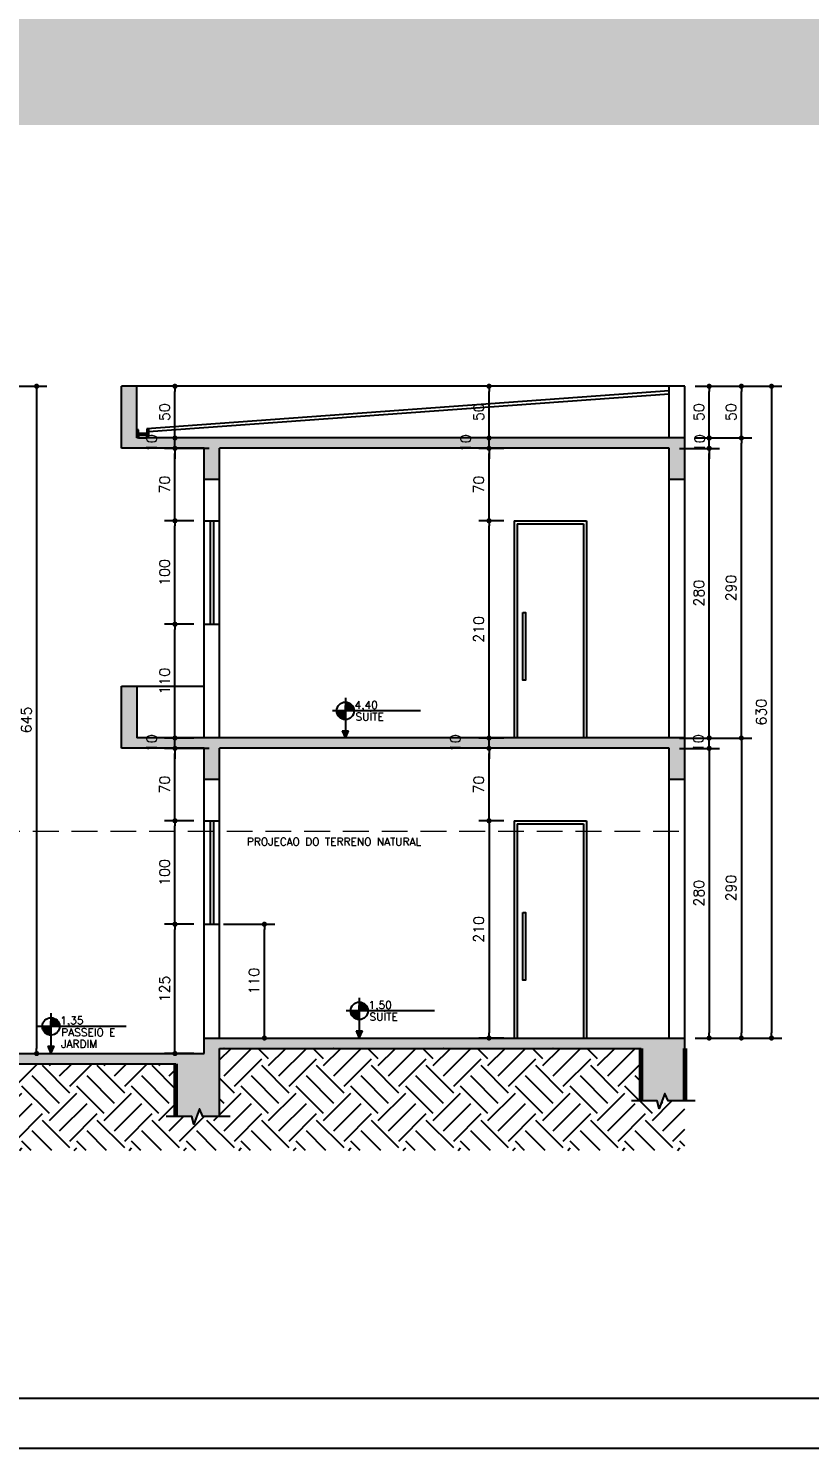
# Model space of a CAD drawing. Header units: inches. Extents: x 580771 to 672494, y 7715997 to 7829530.
# Drawn here: x 654881 to 655637, y 7720896 to 7722269 of the extents above; entities that cross this region are included whole.
import ezdxf

# ---------------------------------------------------------------- set-up
doc = ezdxf.new("R2010")
doc.units = ezdxf.units.IN
doc.header["$MEASUREMENT"] = 0
doc.header["$PDMODE"] = 2
doc.linetypes.add('DASHED2', pattern=[0.375, 0.25, -0.125])
doc.layers.add('ARQ-06', color=6, linetype='Continuous', lineweight=60)
doc.layers.add('MEIO_FIO', color=7, linetype='Continuous', lineweight=0)
for name, color, linetype in [('Block1', 1, 'Continuous'), ('NIVEL', 2, 'Continuous'), ('P01', 1, 'Continuous'), ('P02', 2, 'Continuous'), ('P06', 6, 'Continuous'), ('parede', 6, 'Continuous'), ('SIMBOLOS', 2, 'Continuous')]:
    doc.layers.add(name, color=color, linetype=linetype)
doc.styles.add('R80E50', font='romans.shx', dxfattribs={"height": 10})
doc.styles.add('ROMANS', font='romans', dxfattribs={"height": 0.2})
doc.dimstyles.new('ARQ50', dxfattribs={"dimscale": 50, "dimtxt": 10, "dimasz": 0.1, "dimexe": 0.2, "dimexo": 0.2, "dimgap": 0.1, "dimtad": 1, "dimdec": 0, "dimzin": 12, "dimdsep": 46, "dimtxsty": 'R80E50', "dimblk1": 'DOT', "dimblk2": 'DOT', "dimsah": 1, "dimcen": 0.4, "dimclrd": 15, "dimclre": 15, "dimclrt": 3, "dimadec": 0, "dimazin": 0, "dimtfac": 1, "dimtdec": 0, "dimtmove": 2, "dimatfit": 3, "dimldrblk": 'DOT', "dimfxl": 0.2, "dimtolj": 1, "dimtzin": 12, "dimarcsym": 0})
pattern_1 = [(50, (-26765.051, -31702.252), (14.345203652, -1.2550427), [1.5, -16.5]), (355, (-26765.05, -31702.252), (-2.775026672, 15.043842674), [1.2, -13.2]), (100.45144446, (-26763.855, -31702.357), (11.570176935, 13.78879982), [1.27480384, -14.02284224]), (46.1842, (-26765.05, -31698.252), (21.344826613, -3.310385616), [2.25, -24.75]), (96.6356355, (-26763.272, -31698.528), (18.693238913, 19.482372015), [1.91220684, -21.0342752]), (351.184164, (-26765.05, -31698.252), (18.6932389, 19.482372005), [1.8, -19.80000002]), (21, (-26763.051, -31699.252), (11.938141042, -8.052377813), [1.5, -16.5]), (326, (-26763.05, -31699.252), (4.866306638, 14.5030009), [1.2, -13.2]), (71.45144474, (-26762.056, -31699.923), (16.804447535, 6.450623056), [1.2748038, -14.02284224]), (37.5, (-26765.0506, -31702.252), (0.2431971063, 6.6578770766), [0, -13.04, 0, -13.4, 0, -13.25]), (7.5, (-26765.0506, -31702.252), (5.261390749, 7.8882342376), [0, -7.64, 0, -12.74, 0, -5.05]), (327.5, (-26769.5106, -31702.252), (10.6764487234, -0.4510974347), [0, -5, 0, -15.6, 0, -20.7]), (317.5, (-26771.511, -31702.252), (11.663723387, 2.002099647), [0, -6.5, 0, -10.36, 0, -14.7])]

# ---------------------------------------------------------------- blocks, each defined once
blk = doc.blocks.new('A0')
at = {"color": 0}
blk.add_lwpolyline([(2.5, 1), (2.5, 83.1), (117.9, 83.1), (117.9, 1)], close=True, dxfattribs=at)
at = {"layer": 'P02'}
blk.add_lwpolyline([(0, 0), (0, 84.1), (118.9, 84.1), (118.9, 0)], close=True, dxfattribs=at)
blk = doc.blocks.new('*X32')
at = {"color": 0}
for p, q in [((-1683, 3892), (-1680, 3892)), ((-1683, 3891), (-1680, 3891)), ((-1683, 3890), (-1680, 3890)), ((-1683, 3889), (-1680, 3889)), ((-1683, 3882), (-1683, 3888)), ((-1683, 3888), (-1680, 3888)), ((-1682, 3882), (-1682, 3888)), ((-1681, 3882), (-1681, 3888)), ((-1680, 3888), (-1680, 3892.3)), ((-1680, 3882), (-1680, 3888)), ((-1680, 3888), (-1674, 3888)), ((-1680, 3887), (-1674, 3887)), ((-1680, 3886), (-1674, 3886)), ((-1680, 3885), (-1674, 3885)), ((-1680, 3884), (-1674, 3884)), ((-1680, 3883), (-1674, 3883)), ((-1679, 3888), (-1679, 3892)), ((-1678, 3888), (-1678, 3891.6)), ((-1677, 3888), (-1677, 3891.1)), ((-1676, 3888), (-1676, 3890.4)), ((-1675, 3888), (-1675, 3889.6)), ((-1674, 3888), (-1674, 3888.6)), ((-1674, 3882), (-1674, 3888)), ((-1674, 3888), (-1673.5, 3888)), ((-1673, 3882), (-1673, 3887.2)), ((-1672, 3882), (-1672, 3885.4)), ((-1695, 3880), (-1692, 3880)), ((-1694.9, 3879), (-1692, 3879)), ((-1694.7, 3878), (-1692, 3878)), ((-1694.5, 3877), (-1692, 3877)), ((-1694.1, 3876), (-1692, 3876)), ((-1694, 3875.8), (-1694, 3876)), ((-1693, 3874), (-1693, 3876)), ((-1692, 3876), (-1692, 3880.7)), ((-1692, 3872.7), (-1692, 3876)), ((-1692, 3876), (-1686, 3876)), ((-1692, 3875), (-1686, 3875)), ((-1692, 3874), (-1686, 3874)), ((-1692, 3873), (-1686, 3873)), ((-1691.3, 3872), (-1686, 3872)), ((-1691, 3876), (-1691, 3880.7)), ((-1690.1, 3871), (-1686, 3871)), ((-1690, 3876), (-1690, 3880.7)), ((-1689, 3876), (-1689, 3880.7)), ((-1688.5, 3870), (-1686, 3870)), ((-1688, 3876), (-1688, 3880.7)), ((-1688, 3869.8), (-1688, 3870)), ((-1687, 3876), (-1687, 3880.7)), ((-1687, 3869.4), (-1687, 3870)), ((-1686, 3876), (-1686, 3880.7)), ((-1686, 3880), (-1683, 3880)), ((-1686, 3879), (-1683, 3879)), ((-1686, 3878), (-1683, 3878)), ((-1686, 3877), (-1683, 3877)), ((-1686, 3870), (-1686, 3876)), ((-1686, 3876), (-1683, 3876)), ((-1686, 3869.1), (-1686, 3870)), ((-1686, 3870), (-1683, 3870)), ((-1685.8, 3869), (-1683, 3869)), ((-1685, 3870), (-1685, 3876)), ((-1684, 3870), (-1684, 3876)), ((-1683, 3882), (-1680, 3882)), ((-1683, 3881), (-1680, 3881)), ((-1680, 3880.7), (-1680, 3882)), ((-1680, 3882), (-1674, 3882)), ((-1679, 3880.7), (-1679, 3882)), ((-1678, 3880.7), (-1678, 3882)), ((-1677, 3880.7), (-1677, 3882)), ((-1676, 3880.7), (-1676, 3882)), ((-1675, 3880.7), (-1675, 3882)), ((-1674, 3880.7), (-1674, 3882)), ((-1674, 3882), (-1671.1, 3882)), ((-1674, 3881), (-1671.1, 3881))]:
    blk.add_line(p, q, dxfattribs=at)
blk = doc.blocks.new('nível corte')
at = {"layer": 'NIVEL', "color": 2, "linetype": 'Continuous'}
for p, q in [((172038.5, 10236.2), (172038.5, 10197.3)), ((172111.3, 10223.6), (172025.9, 10223.6)), ((172035.5, 10204.3), (172038.5, 10197.3)), ((172035.5, 10204.3), (172041.5, 10204.3)), ((172038.5, 10197.3), (172041.5, 10204.3))]:
    blk.add_line(p, q, dxfattribs=at)
blk.add_circle((172038.5, 10223.6), 8.4, dxfattribs=at)
blk.add_solid([(172035.5, 10204.3), (172038.5, 10197.3), (172041.5, 10204.3), (172038.5, 10197.3)], dxfattribs=at)
at = {"layer": 'NIVEL', "color": 1, "linetype": 'Continuous', "xscale": 0.7000000000116415, "yscale": 0.7000000000116415, "zscale": 0.7000000000116415}
blk.add_blockref('*X32', (173216.6, 7507.1), dxfattribs=at)
blk = doc.blocks.new('_DOT')
at = {"color": 0, "linetype": 'ByBlock'}
blk.add_line((-0.5, 0), (-1, 0), dxfattribs=at)
at = {"color": 0, "linetype": 'ByBlock', "const_width": 0.5}
blk.add_lwpolyline([(-0.25, 0, 1), (0.25, 0, 1)], format="xyb", close=True, dxfattribs=at)
blk = doc.blocks.new('*D725')
at = {"layer": 'Defpoints', "color": 0, "transparency": 16777216}
for p in [(655501, 7721582.9), (655539.7, 7721582.9), (655501, 7721572.9)]:
    blk.add_point(p, dxfattribs=at)
at = {"layer": 'parede', "color": 15, "lineweight": -2, "transparency": 16777216}
for p, q in [((655511, 7721582.9), (655549.7, 7721582.9)), ((655539.7, 7721587.9), (655539.7, 7721592.9)), ((655539.7, 7721572.9), (655539.7, 7721582.9)), ((655511, 7721572.9), (655549.7, 7721572.9)), ((655539.7, 7721567.9), (655539.7, 7721562.9))]:
    blk.add_line(p, q, dxfattribs=at)
at = {"layer": 'parede', "color": 15, "lineweight": -2, "transparency": 16777216, "xscale": 5, "yscale": 5, "zscale": 5}
for p, rotation in [((655539.7, 7721582.9), 270), ((655539.7, 7721572.9), 90)]:
    blk.add_blockref('_DOT', p, dxfattribs=dict(at, rotation=rotation))
at = {"layer": 'parede', "color": 3, "transparency": 16777216, "insert": (655529.3, 7721577.9), "char_height": 10, "attachment_point": 5, "rotation": 90, "style": 'R80E50'}
blk.add_mtext('\\A1;10', dxfattribs=at)
blk = doc.blocks.new('*D726')
at = {"layer": 'Defpoints', "color": 0, "transparency": 16777216}
for p in [(655501, 7721572.9), (655516, 7721292.9), (655539.7, 7721292.9)]:
    blk.add_point(p, dxfattribs=at)
at = {"layer": 'parede', "color": 15, "lineweight": -2, "transparency": 16777216}
for p, q in [((655511, 7721572.9), (655549.7, 7721572.9)), ((655539.7, 7721567.9), (655539.7, 7721297.9)), ((655526, 7721292.9), (655549.7, 7721292.9))]:
    blk.add_line(p, q, dxfattribs=at)
at = {"layer": 'parede', "color": 15, "lineweight": -2, "transparency": 16777216, "xscale": 5, "yscale": 5, "zscale": 5}
for p, rotation in [((655539.7, 7721572.9), 90), ((655539.7, 7721292.9), 270)]:
    blk.add_blockref('_DOT', p, dxfattribs=dict(at, rotation=rotation))
at = {"layer": 'parede', "color": 3, "transparency": 16777216, "insert": (655529.7, 7721432.9), "char_height": 10, "attachment_point": 5, "rotation": 90, "style": 'R80E50'}
blk.add_mtext('\\A1;280', dxfattribs=at)
blk = doc.blocks.new('*D727')
at = {"layer": 'Defpoints', "color": 0, "transparency": 16777216}
for p in [(655501, 7721862.9), (655539.7, 7721862.9), (655501, 7721582.9)]:
    blk.add_point(p, dxfattribs=at)
at = {"layer": 'parede', "color": 15, "lineweight": -2, "transparency": 16777216}
for p, q in [((655511, 7721862.9), (655549.7, 7721862.9)), ((655539.7, 7721587.9), (655539.7, 7721857.9)), ((655511, 7721582.9), (655549.7, 7721582.9))]:
    blk.add_line(p, q, dxfattribs=at)
at = {"layer": 'parede', "color": 15, "lineweight": -2, "transparency": 16777216, "xscale": 5, "yscale": 5, "zscale": 5}
for p, rotation in [((655539.7, 7721862.9), 90), ((655539.7, 7721582.9), 270)]:
    blk.add_blockref('_DOT', p, dxfattribs=dict(at, rotation=rotation))
at = {"layer": 'parede', "color": 3, "transparency": 16777216, "insert": (655529.7, 7721722.9), "char_height": 10, "attachment_point": 5, "rotation": 90, "style": 'R80E50'}
blk.add_mtext('\\A1;280', dxfattribs=at)
blk = doc.blocks.new('*D728')
at = {"layer": 'Defpoints', "color": 0, "transparency": 16777216}
for p in [(655516, 7721872.9), (655539.7, 7721872.9), (655501, 7721862.9)]:
    blk.add_point(p, dxfattribs=at)
at = {"layer": 'parede', "color": 15, "lineweight": -2, "transparency": 16777216}
for p, q in [((655526, 7721872.9), (655549.7, 7721872.9)), ((655539.7, 7721877.9), (655539.7, 7721882.9)), ((655539.7, 7721862.9), (655539.7, 7721872.9)), ((655511, 7721862.9), (655549.7, 7721862.9)), ((655539.7, 7721857.9), (655539.7, 7721852.9))]:
    blk.add_line(p, q, dxfattribs=at)
at = {"layer": 'parede', "color": 15, "lineweight": -2, "transparency": 16777216, "xscale": 5, "yscale": 5, "zscale": 5}
for p, rotation in [((655539.7, 7721872.9), 270), ((655539.7, 7721862.9), 90)]:
    blk.add_blockref('_DOT', p, dxfattribs=dict(at, rotation=rotation))
at = {"layer": 'parede', "color": 3, "transparency": 16777216, "insert": (655530.6, 7721867.9), "char_height": 10, "attachment_point": 5, "rotation": 90, "style": 'R80E50'}
blk.add_mtext('\\A1;10', dxfattribs=at)
blk = doc.blocks.new('*D729')
at = {"layer": 'Defpoints', "color": 0, "transparency": 16777216}
for p in [(655516, 7721922.9), (655539.7, 7721922.9), (655516, 7721872.9)]:
    blk.add_point(p, dxfattribs=at)
at = {"layer": 'parede', "color": 15, "lineweight": -2, "transparency": 16777216}
for p, q in [((655526, 7721922.9), (655549.7, 7721922.9)), ((655539.7, 7721877.9), (655539.7, 7721917.9)), ((655526, 7721872.9), (655549.7, 7721872.9))]:
    blk.add_line(p, q, dxfattribs=at)
at = {"layer": 'parede', "color": 15, "lineweight": -2, "transparency": 16777216, "xscale": 5, "yscale": 5, "zscale": 5}
for p, rotation in [((655539.7, 7721922.9), 90), ((655539.7, 7721872.9), 270)]:
    blk.add_blockref('_DOT', p, dxfattribs=dict(at, rotation=rotation))
at = {"layer": 'parede', "color": 3, "transparency": 16777216, "insert": (655529.7, 7721897.9), "char_height": 10, "attachment_point": 5, "rotation": 90, "style": 'R80E50'}
blk.add_mtext('\\A1;50', dxfattribs=at)
blk = doc.blocks.new('*D681')
at = {"layer": 'Defpoints', "color": 0, "transparency": 16777216}
for p in [(655516, 7721582.9), (655516, 7721292.9), (655570.8, 7721292.9)]:
    blk.add_point(p, dxfattribs=at)
at = {"layer": 'parede', "color": 15, "lineweight": -2, "transparency": 16777216}
for p, q in [((655526, 7721582.9), (655580.8, 7721582.9)), ((655570.8, 7721577.9), (655570.8, 7721297.9)), ((655526, 7721292.9), (655580.8, 7721292.9))]:
    blk.add_line(p, q, dxfattribs=at)
at = {"layer": 'parede', "color": 15, "lineweight": -2, "transparency": 16777216, "xscale": 5, "yscale": 5, "zscale": 5}
for p, rotation in [((655570.8, 7721582.9), 90), ((655570.8, 7721292.9), 270)]:
    blk.add_blockref('_DOT', p, dxfattribs=dict(at, rotation=rotation))
at = {"layer": 'parede', "color": 3, "transparency": 16777216, "insert": (655560.8, 7721437.9), "char_height": 10, "attachment_point": 5, "rotation": 90, "style": 'R80E50'}
blk.add_mtext('\\A1;290', dxfattribs=at)
blk = doc.blocks.new('*D682')
at = {"layer": 'Defpoints', "color": 0, "transparency": 16777216}
for p in [(655516, 7721872.9), (655570.8, 7721872.9), (655516, 7721582.9)]:
    blk.add_point(p, dxfattribs=at)
at = {"layer": 'parede', "color": 15, "lineweight": -2, "transparency": 16777216}
for p, q in [((655526, 7721872.9), (655580.8, 7721872.9)), ((655570.8, 7721587.9), (655570.8, 7721867.9)), ((655526, 7721582.9), (655580.8, 7721582.9))]:
    blk.add_line(p, q, dxfattribs=at)
at = {"layer": 'parede', "color": 15, "lineweight": -2, "transparency": 16777216, "xscale": 5, "yscale": 5, "zscale": 5}
for p, rotation in [((655570.8, 7721872.9), 90), ((655570.8, 7721582.9), 270)]:
    blk.add_blockref('_DOT', p, dxfattribs=dict(at, rotation=rotation))
at = {"layer": 'parede', "color": 3, "transparency": 16777216, "insert": (655560.8, 7721727.9), "char_height": 10, "attachment_point": 5, "rotation": 90, "style": 'R80E50'}
blk.add_mtext('\\A1;290', dxfattribs=at)
blk = doc.blocks.new('*D683')
at = {"layer": 'Defpoints', "color": 0, "transparency": 16777216}
for p in [(655516, 7721922.9), (655570.8, 7721922.9), (655516, 7721872.9)]:
    blk.add_point(p, dxfattribs=at)
at = {"layer": 'parede', "color": 15, "lineweight": -2, "transparency": 16777216}
for p, q in [((655526, 7721922.9), (655580.8, 7721922.9)), ((655570.8, 7721877.9), (655570.8, 7721917.9)), ((655526, 7721872.9), (655580.8, 7721872.9))]:
    blk.add_line(p, q, dxfattribs=at)
at = {"layer": 'parede', "color": 15, "lineweight": -2, "transparency": 16777216, "xscale": 5, "yscale": 5, "zscale": 5}
for p, rotation in [((655570.8, 7721922.9), 90), ((655570.8, 7721872.9), 270)]:
    blk.add_blockref('_DOT', p, dxfattribs=dict(at, rotation=rotation))
at = {"layer": 'parede', "color": 3, "transparency": 16777216, "insert": (655560.8, 7721897.9), "char_height": 10, "attachment_point": 5, "rotation": 90, "style": 'R80E50'}
blk.add_mtext('\\A1;50', dxfattribs=at)
blk = doc.blocks.new('*D684')
at = {"layer": 'Defpoints', "color": 0, "transparency": 16777216}
for p in [(655516, 7721922.9), (655516, 7721292.9), (655600, 7721292.9)]:
    blk.add_point(p, dxfattribs=at)
at = {"layer": 'parede', "color": 15, "lineweight": -2, "transparency": 16777216}
for p, q in [((655526, 7721922.9), (655610, 7721922.9)), ((655600, 7721917.9), (655600, 7721297.9)), ((655526, 7721292.9), (655610, 7721292.9))]:
    blk.add_line(p, q, dxfattribs=at)
at = {"layer": 'parede', "color": 15, "lineweight": -2, "transparency": 16777216, "xscale": 5, "yscale": 5, "zscale": 5}
for p, rotation in [((655600, 7721922.9), 90), ((655600, 7721292.9), 270)]:
    blk.add_blockref('_DOT', p, dxfattribs=dict(at, rotation=rotation))
at = {"layer": 'parede', "color": 3, "transparency": 16777216, "insert": (655590, 7721607.9), "char_height": 10, "attachment_point": 5, "rotation": 90, "style": 'R80E50'}
blk.add_mtext('\\A1;630', dxfattribs=at)
blk = doc.blocks.new('*D685')
at = {"layer": 'Defpoints', "color": 0, "transparency": 16777216}
for p in [(655351, 7721502.9), (655326.7, 7721292.9), (655351, 7721292.9)]:
    blk.add_point(p, dxfattribs=at)
at = {"layer": 'parede', "color": 15, "lineweight": -2, "transparency": 16777216}
for p, q in [((655341, 7721502.9), (655316.7, 7721502.9)), ((655326.7, 7721497.9), (655326.7, 7721297.9)), ((655341, 7721292.9), (655316.7, 7721292.9))]:
    blk.add_line(p, q, dxfattribs=at)
at = {"layer": 'parede', "color": 15, "lineweight": -2, "transparency": 16777216, "xscale": 5, "yscale": 5, "zscale": 5}
for p, rotation in [((655326.7, 7721502.9), 90), ((655326.7, 7721292.9), 270)]:
    blk.add_blockref('_DOT', p, dxfattribs=dict(at, rotation=rotation))
at = {"layer": 'parede', "color": 3, "transparency": 16777216, "insert": (655316.7, 7721397.9), "char_height": 10, "attachment_point": 5, "rotation": 90, "style": 'R80E50'}
blk.add_mtext('\\A1;210', dxfattribs=at)
blk = doc.blocks.new('*D686')
at = {"layer": 'Defpoints', "color": 0, "transparency": 16777216}
for p in [(655326.7, 7721572.9), (655326.7, 7721572.9), (655351, 7721502.9)]:
    blk.add_point(p, dxfattribs=at)
at = {"layer": 'parede', "color": 15, "lineweight": -2, "transparency": 16777216}
for p, q in [((655326.7, 7721507.9), (655326.7, 7721567.9)), ((655336.7, 7721572.9), (655336.7, 7721572.9)), ((655341, 7721502.9), (655316.7, 7721502.9))]:
    blk.add_line(p, q, dxfattribs=at)
at = {"layer": 'parede', "color": 15, "lineweight": -2, "transparency": 16777216, "xscale": 5, "yscale": 5, "zscale": 5}
for p, rotation in [((655326.7, 7721572.9), 90), ((655326.7, 7721502.9), 270)]:
    blk.add_blockref('_DOT', p, dxfattribs=dict(at, rotation=rotation))
at = {"layer": 'parede', "color": 3, "transparency": 16777216, "insert": (655316.7, 7721537.9), "char_height": 10, "attachment_point": 5, "rotation": 90, "style": 'R80E50'}
blk.add_mtext('\\A1;70', dxfattribs=at)
blk = doc.blocks.new('*D687')
at = {"layer": 'Defpoints', "color": 0, "transparency": 16777216}
for p in [(655326.7, 7721582.9), (655351, 7721582.9), (655326.7, 7721572.9)]:
    blk.add_point(p, dxfattribs=at)
at = {"layer": 'parede', "color": 15, "lineweight": -2, "transparency": 16777216}
for p, q in [((655341, 7721582.9), (655316.7, 7721582.9)), ((655326.7, 7721587.9), (655326.7, 7721592.9)), ((655326.7, 7721572.9), (655326.7, 7721582.9)), ((655326.7, 7721567.9), (655326.7, 7721562.9)), ((655336.7, 7721572.9), (655336.7, 7721572.9))]:
    blk.add_line(p, q, dxfattribs=at)
at = {"layer": 'parede', "color": 15, "lineweight": -2, "transparency": 16777216, "xscale": 5, "yscale": 5, "zscale": 5}
for p, rotation in [((655326.7, 7721582.9), 270), ((655326.7, 7721572.9), 90)]:
    blk.add_blockref('_DOT', p, dxfattribs=dict(at, rotation=rotation))
at = {"layer": 'parede', "color": 3, "transparency": 16777216, "insert": (655294.2, 7721577.9), "char_height": 10, "attachment_point": 5, "rotation": 90, "style": 'R80E50'}
blk.add_mtext('\\A1;10', dxfattribs=at)
blk = doc.blocks.new('*D688')
at = {"layer": 'Defpoints', "color": 0, "transparency": 16777216}
for p in [(655326.7, 7721792.9), (655351, 7721792.9), (655351, 7721582.9)]:
    blk.add_point(p, dxfattribs=at)
at = {"layer": 'parede', "color": 15, "lineweight": -2, "transparency": 16777216}
for p, q in [((655341, 7721792.9), (655316.7, 7721792.9)), ((655326.7, 7721587.9), (655326.7, 7721787.9)), ((655341, 7721582.9), (655316.7, 7721582.9))]:
    blk.add_line(p, q, dxfattribs=at)
at = {"layer": 'parede', "color": 15, "lineweight": -2, "transparency": 16777216, "xscale": 5, "yscale": 5, "zscale": 5}
for p, rotation in [((655326.7, 7721792.9), 90), ((655326.7, 7721582.9), 270)]:
    blk.add_blockref('_DOT', p, dxfattribs=dict(at, rotation=rotation))
at = {"layer": 'parede', "color": 3, "transparency": 16777216, "insert": (655316.7, 7721687.9), "char_height": 10, "attachment_point": 5, "rotation": 90, "style": 'R80E50'}
blk.add_mtext('\\A1;210', dxfattribs=at)
blk = doc.blocks.new('*D689')
at = {"layer": 'Defpoints', "color": 0, "transparency": 16777216}
for p in [(655326.7, 7721862.9), (655351, 7721862.9), (655351, 7721792.9)]:
    blk.add_point(p, dxfattribs=at)
at = {"layer": 'parede', "color": 15, "lineweight": -2, "transparency": 16777216}
for p, q in [((655341, 7721862.9), (655316.7, 7721862.9)), ((655326.7, 7721797.9), (655326.7, 7721857.9)), ((655341, 7721792.9), (655316.7, 7721792.9))]:
    blk.add_line(p, q, dxfattribs=at)
at = {"layer": 'parede', "color": 15, "lineweight": -2, "transparency": 16777216, "xscale": 5, "yscale": 5, "zscale": 5}
for p, rotation in [((655326.7, 7721862.9), 90), ((655326.7, 7721792.9), 270)]:
    blk.add_blockref('_DOT', p, dxfattribs=dict(at, rotation=rotation))
at = {"layer": 'parede', "color": 3, "transparency": 16777216, "insert": (655316.7, 7721827.9), "char_height": 10, "attachment_point": 5, "rotation": 90, "style": 'R80E50'}
blk.add_mtext('\\A1;70', dxfattribs=at)
blk = doc.blocks.new('*D690')
at = {"layer": 'Defpoints', "color": 0, "transparency": 16777216}
for p in [(655326.7, 7721872.9), (655351, 7721872.9), (655351, 7721862.9)]:
    blk.add_point(p, dxfattribs=at)
at = {"layer": 'parede', "color": 15, "lineweight": -2, "transparency": 16777216}
for p, q in [((655341, 7721872.9), (655316.7, 7721872.9)), ((655326.7, 7721877.9), (655326.7, 7721882.9)), ((655326.7, 7721862.9), (655326.7, 7721872.9)), ((655341, 7721862.9), (655316.7, 7721862.9)), ((655326.7, 7721857.9), (655326.7, 7721852.9))]:
    blk.add_line(p, q, dxfattribs=at)
at = {"layer": 'parede', "color": 15, "lineweight": -2, "transparency": 16777216, "xscale": 5, "yscale": 5, "zscale": 5}
for p, rotation in [((655326.7, 7721872.9), 270), ((655326.7, 7721862.9), 90)]:
    blk.add_blockref('_DOT', p, dxfattribs=dict(at, rotation=rotation))
at = {"layer": 'parede', "color": 3, "transparency": 16777216, "insert": (655304.2, 7721867.9), "char_height": 10, "attachment_point": 5, "rotation": 90, "style": 'R80E50'}
blk.add_mtext('\\A1;10', dxfattribs=at)
blk = doc.blocks.new('*D691')
at = {"layer": 'Defpoints', "color": 0, "transparency": 16777216}
for p in [(655326.7, 7721922.9), (655351, 7721922.9), (655351, 7721872.9)]:
    blk.add_point(p, dxfattribs=at)
at = {"layer": 'parede', "color": 15, "lineweight": -2, "transparency": 16777216}
for p, q in [((655341, 7721922.9), (655316.7, 7721922.9)), ((655326.7, 7721877.9), (655326.7, 7721917.9)), ((655341, 7721872.9), (655316.7, 7721872.9))]:
    blk.add_line(p, q, dxfattribs=at)
at = {"layer": 'parede', "color": 15, "lineweight": -2, "transparency": 16777216, "xscale": 5, "yscale": 5, "zscale": 5}
for p, rotation in [((655326.7, 7721922.9), 90), ((655326.7, 7721872.9), 270)]:
    blk.add_blockref('_DOT', p, dxfattribs=dict(at, rotation=rotation))
at = {"layer": 'parede', "color": 3, "transparency": 16777216, "insert": (655316.7, 7721897.9), "char_height": 10, "attachment_point": 5, "rotation": 90, "style": 'R80E50'}
blk.add_mtext('\\A1;50', dxfattribs=at)
blk = doc.blocks.new('*D692')
at = {"layer": 'Defpoints', "color": 0, "transparency": 16777216}
for p in [(655022.9, 7721402.9), (655051, 7721402.9), (655051, 7721277.9)]:
    blk.add_point(p, dxfattribs=at)
at = {"layer": 'parede', "color": 15, "lineweight": -2, "transparency": 16777216}
for p, q in [((655041, 7721402.9), (655012.9, 7721402.9)), ((655022.9, 7721282.9), (655022.9, 7721397.9)), ((655041, 7721277.9), (655012.9, 7721277.9))]:
    blk.add_line(p, q, dxfattribs=at)
at = {"layer": 'parede', "color": 15, "lineweight": -2, "transparency": 16777216, "xscale": 5, "yscale": 5, "zscale": 5}
for p, rotation in [((655022.9, 7721402.9), 90), ((655022.9, 7721277.9), 270)]:
    blk.add_blockref('_DOT', p, dxfattribs=dict(at, rotation=rotation))
at = {"layer": 'parede', "color": 3, "transparency": 16777216, "insert": (655012.9, 7721340.4), "char_height": 10, "attachment_point": 5, "rotation": 90, "style": 'R80E50'}
blk.add_mtext('\\A1;125', dxfattribs=at)
blk = doc.blocks.new('*D693')
at = {"layer": 'Defpoints', "color": 0, "transparency": 16777216}
for p in [(655022.9, 7721502.9), (655051, 7721502.9), (655051, 7721402.9)]:
    blk.add_point(p, dxfattribs=at)
at = {"layer": 'parede', "color": 15, "lineweight": -2, "transparency": 16777216}
for p, q in [((655041, 7721502.9), (655012.9, 7721502.9)), ((655022.9, 7721407.9), (655022.9, 7721497.9)), ((655041, 7721402.9), (655012.9, 7721402.9))]:
    blk.add_line(p, q, dxfattribs=at)
at = {"layer": 'parede', "color": 15, "lineweight": -2, "transparency": 16777216, "xscale": 5, "yscale": 5, "zscale": 5}
for p, rotation in [((655022.9, 7721502.9), 90), ((655022.9, 7721402.9), 270)]:
    blk.add_blockref('_DOT', p, dxfattribs=dict(at, rotation=rotation))
at = {"layer": 'parede', "color": 3, "transparency": 16777216, "insert": (655012.9, 7721452.9), "char_height": 10, "attachment_point": 5, "rotation": 90, "style": 'R80E50'}
blk.add_mtext('\\A1;100', dxfattribs=at)
blk = doc.blocks.new('*D694')
at = {"layer": 'Defpoints', "color": 0, "transparency": 16777216}
for p in [(655022.9, 7721572.9), (655066, 7721572.9), (655051, 7721502.9)]:
    blk.add_point(p, dxfattribs=at)
at = {"layer": 'parede', "color": 15, "lineweight": -2, "transparency": 16777216}
for p, q in [((655056, 7721572.9), (655012.9, 7721572.9)), ((655022.9, 7721507.9), (655022.9, 7721567.9)), ((655041, 7721502.9), (655012.9, 7721502.9))]:
    blk.add_line(p, q, dxfattribs=at)
at = {"layer": 'parede', "color": 15, "lineweight": -2, "transparency": 16777216, "xscale": 5, "yscale": 5, "zscale": 5}
for p, rotation in [((655022.9, 7721572.9), 90), ((655022.9, 7721502.9), 270)]:
    blk.add_blockref('_DOT', p, dxfattribs=dict(at, rotation=rotation))
at = {"layer": 'parede', "color": 3, "transparency": 16777216, "insert": (655012.9, 7721537.9), "char_height": 10, "attachment_point": 5, "rotation": 90, "style": 'R80E50'}
blk.add_mtext('\\A1;70', dxfattribs=at)
blk = doc.blocks.new('*D695')
at = {"layer": 'Defpoints', "color": 0, "transparency": 16777216}
for p in [(655022.9, 7721582.9), (655051, 7721582.9), (655066, 7721572.9)]:
    blk.add_point(p, dxfattribs=at)
at = {"layer": 'parede', "color": 15, "lineweight": -2, "transparency": 16777216}
for p, q in [((655041, 7721582.9), (655012.9, 7721582.9)), ((655022.9, 7721587.9), (655022.9, 7721592.9)), ((655022.9, 7721572.9), (655022.9, 7721582.9)), ((655056, 7721572.9), (655012.9, 7721572.9)), ((655022.9, 7721567.9), (655022.9, 7721562.9))]:
    blk.add_line(p, q, dxfattribs=at)
at = {"layer": 'parede', "color": 15, "lineweight": -2, "transparency": 16777216, "xscale": 5, "yscale": 5, "zscale": 5}
for p, rotation in [((655022.9, 7721582.9), 270), ((655022.9, 7721572.9), 90)]:
    blk.add_blockref('_DOT', p, dxfattribs=dict(at, rotation=rotation))
at = {"layer": 'parede', "color": 3, "transparency": 16777216, "insert": (655000.4, 7721577.9), "char_height": 10, "attachment_point": 5, "rotation": 90, "style": 'R80E50'}
blk.add_mtext('\\A1;10', dxfattribs=at)
blk = doc.blocks.new('*D696')
at = {"layer": 'Defpoints', "color": 0, "transparency": 16777216}
for p in [(655022.9, 7721692.9), (655051, 7721692.9), (655051, 7721582.9)]:
    blk.add_point(p, dxfattribs=at)
at = {"layer": 'parede', "color": 15, "lineweight": -2, "transparency": 16777216}
for p, q in [((655041, 7721692.9), (655012.9, 7721692.9)), ((655022.9, 7721587.9), (655022.9, 7721687.9)), ((655041, 7721582.9), (655012.9, 7721582.9))]:
    blk.add_line(p, q, dxfattribs=at)
at = {"layer": 'parede', "color": 15, "lineweight": -2, "transparency": 16777216, "xscale": 5, "yscale": 5, "zscale": 5}
for p, rotation in [((655022.9, 7721692.9), 90), ((655022.9, 7721582.9), 270)]:
    blk.add_blockref('_DOT', p, dxfattribs=dict(at, rotation=rotation))
at = {"layer": 'parede', "color": 3, "transparency": 16777216, "insert": (655012.9, 7721637.9), "char_height": 10, "attachment_point": 5, "rotation": 90, "style": 'R80E50'}
blk.add_mtext('\\A1;110', dxfattribs=at)
blk = doc.blocks.new('*D697')
at = {"layer": 'Defpoints', "color": 0, "transparency": 16777216}
for p in [(655022.9, 7721792.9), (655051, 7721792.9), (655051, 7721692.9)]:
    blk.add_point(p, dxfattribs=at)
at = {"layer": 'parede', "color": 15, "lineweight": -2, "transparency": 16777216}
for p, q in [((655041, 7721792.9), (655012.9, 7721792.9)), ((655022.9, 7721697.9), (655022.9, 7721787.9)), ((655041, 7721692.9), (655012.9, 7721692.9))]:
    blk.add_line(p, q, dxfattribs=at)
at = {"layer": 'parede', "color": 15, "lineweight": -2, "transparency": 16777216, "xscale": 5, "yscale": 5, "zscale": 5}
for p, rotation in [((655022.9, 7721792.9), 90), ((655022.9, 7721692.9), 270)]:
    blk.add_blockref('_DOT', p, dxfattribs=dict(at, rotation=rotation))
at = {"layer": 'parede', "color": 3, "transparency": 16777216, "insert": (655012.9, 7721742.9), "char_height": 10, "attachment_point": 5, "rotation": 90, "style": 'R80E50'}
blk.add_mtext('\\A1;100', dxfattribs=at)
blk = doc.blocks.new('*D698')
at = {"layer": 'Defpoints', "color": 0, "transparency": 16777216}
for p in [(655022.9, 7721862.9), (655066, 7721862.9), (655051, 7721792.9)]:
    blk.add_point(p, dxfattribs=at)
at = {"layer": 'parede', "color": 15, "lineweight": -2, "transparency": 16777216}
for p, q in [((655056, 7721862.9), (655012.9, 7721862.9)), ((655022.9, 7721797.9), (655022.9, 7721857.9)), ((655041, 7721792.9), (655012.9, 7721792.9))]:
    blk.add_line(p, q, dxfattribs=at)
at = {"layer": 'parede', "color": 15, "lineweight": -2, "transparency": 16777216, "xscale": 5, "yscale": 5, "zscale": 5}
for p, rotation in [((655022.9, 7721862.9), 90), ((655022.9, 7721792.9), 270)]:
    blk.add_blockref('_DOT', p, dxfattribs=dict(at, rotation=rotation))
at = {"layer": 'parede', "color": 3, "transparency": 16777216, "insert": (655012.9, 7721827.9), "char_height": 10, "attachment_point": 5, "rotation": 90, "style": 'R80E50'}
blk.add_mtext('\\A1;70', dxfattribs=at)
blk = doc.blocks.new('*D699')
at = {"layer": 'Defpoints', "color": 0, "transparency": 16777216}
for p in [(655022.9, 7721872.9), (655051, 7721872.9), (655066, 7721862.9)]:
    blk.add_point(p, dxfattribs=at)
at = {"layer": 'parede', "color": 15, "lineweight": -2, "transparency": 16777216}
for p, q in [((655041, 7721872.9), (655012.9, 7721872.9)), ((655022.9, 7721877.9), (655022.9, 7721882.9)), ((655022.9, 7721862.9), (655022.9, 7721872.9)), ((655056, 7721862.9), (655012.9, 7721862.9)), ((655022.9, 7721857.9), (655022.9, 7721852.9))]:
    blk.add_line(p, q, dxfattribs=at)
at = {"layer": 'parede', "color": 15, "lineweight": -2, "transparency": 16777216, "xscale": 5, "yscale": 5, "zscale": 5}
for p, rotation in [((655022.9, 7721872.9), 270), ((655022.9, 7721862.9), 90)]:
    blk.add_blockref('_DOT', p, dxfattribs=dict(at, rotation=rotation))
at = {"layer": 'parede', "color": 3, "transparency": 16777216, "insert": (655000.4, 7721867.9), "char_height": 10, "attachment_point": 5, "rotation": 90, "style": 'R80E50'}
blk.add_mtext('\\A1;10', dxfattribs=at)
blk = doc.blocks.new('*D700')
at = {"layer": 'Defpoints', "color": 0, "transparency": 16777216}
for p in [(655022.9, 7721922.9), (655051, 7721922.9), (655051, 7721872.9)]:
    blk.add_point(p, dxfattribs=at)
at = {"layer": 'parede', "color": 15, "lineweight": -2, "transparency": 16777216}
for p, q in [((655041, 7721922.9), (655012.9, 7721922.9)), ((655022.9, 7721877.9), (655022.9, 7721917.9)), ((655041, 7721872.9), (655012.9, 7721872.9))]:
    blk.add_line(p, q, dxfattribs=at)
at = {"layer": 'parede', "color": 15, "lineweight": -2, "transparency": 16777216, "xscale": 5, "yscale": 5, "zscale": 5}
for p, rotation in [((655022.9, 7721922.9), 90), ((655022.9, 7721872.9), 270)]:
    blk.add_blockref('_DOT', p, dxfattribs=dict(at, rotation=rotation))
at = {"layer": 'parede', "color": 3, "transparency": 16777216, "insert": (655012.9, 7721897.9), "char_height": 10, "attachment_point": 5, "rotation": 90, "style": 'R80E50'}
blk.add_mtext('\\A1;50', dxfattribs=at)
blk = doc.blocks.new('*D724')
at = {"layer": 'Defpoints', "color": 0, "transparency": 16777216}
for p in [(654816, 7721922.9), (654816, 7721277.9), (654889.1, 7721277.9)]:
    blk.add_point(p, dxfattribs=at)
at = {"layer": 'NIVEL', "color": 15, "lineweight": -2, "transparency": 16777216}
for p, q in [((654826, 7721922.9), (654899.1, 7721922.9)), ((654889.1, 7721917.9), (654889.1, 7721282.9)), ((654826, 7721277.9), (654899.1, 7721277.9))]:
    blk.add_line(p, q, dxfattribs=at)
at = {"layer": 'NIVEL', "color": 15, "lineweight": -2, "transparency": 16777216, "xscale": 5, "yscale": 5, "zscale": 5}
for p, rotation in [((654889.1, 7721922.9), 90), ((654889.1, 7721277.9), 270)]:
    blk.add_blockref('_DOT', p, dxfattribs=dict(at, rotation=rotation))
at = {"layer": 'NIVEL', "color": 3, "transparency": 16777216, "insert": (654879.1, 7721600.4), "char_height": 10, "attachment_point": 5, "rotation": 90, "style": 'R80E50'}
blk.add_mtext('\\A1;645', dxfattribs=at)
blk = doc.blocks.new('*D230')
at = {"layer": 'Defpoints', "color": 0, "transparency": 16777216}
for p in [(655060, 7721402.9), (655109.4, 7721402.9), (655066, 7721292.9)]:
    blk.add_point(p, dxfattribs=at)
at = {"layer": 'NIVEL', "color": 15, "lineweight": -2, "transparency": 16777216}
for p, q in [((655070, 7721402.9), (655119.4, 7721402.9)), ((655109.4, 7721297.9), (655109.4, 7721397.9)), ((655076, 7721292.9), (655119.4, 7721292.9))]:
    blk.add_line(p, q, dxfattribs=at)
at = {"layer": 'NIVEL', "color": 15, "lineweight": -2, "transparency": 16777216, "xscale": 5, "yscale": 5, "zscale": 5}
for p, rotation in [((655109.4, 7721402.9), 90), ((655109.4, 7721292.9), 270)]:
    blk.add_blockref('_DOT', p, dxfattribs=dict(at, rotation=rotation))
at = {"layer": 'NIVEL', "color": 3, "transparency": 16777216, "insert": (655099.4, 7721347.9), "char_height": 10, "attachment_point": 5, "rotation": 90, "style": 'R80E50'}
blk.add_mtext('\\A1;110', dxfattribs=at)

msp = doc.modelspace()

# ---------------------------------------------------------------- hatches: boundary and pattern name
at = {"layer": 'Block1'}
h = msp.add_hatch(dxfattribs=at)
h.set_pattern_fill('EARTH', color=256, scale=150, angle=45, style=0, double=1)
h.paths.add_polyline_path([(656287.019, 7722354.592), (656264.966, 7722354.592), (656262.241, 7722347.166), (656260.186, 7722354.592), (656244.771, 7722354.592), (656244.771, 7722401.677), (655716.019, 7722401.677), (655716.019, 7722367.54), (655693.966, 7722367.54), (655691.241, 7722360.114), (655689.186, 7722367.54), (655673.771, 7722367.54), (655673.771, 7722416.677), (655052.009, 7722416.677), (655052.009, 7722362.849), (655029.957, 7722362.849), (655027.231, 7722355.423), (655025.177, 7722362.849), (655009.761, 7722362.849), (655009.761, 7722416.677), (654573.725, 7722416.677), (654573.725, 7722362.849), (654551.672, 7722362.849), (654548.947, 7722355.423), (654546.892, 7722362.849), (654531.477, 7722362.849), (654531.477, 7722416.677), (654093.267, 7722416.677), (654093.267, 7722362.849), (654071.215, 7722362.849), (654068.489, 7722355.423), (654066.434, 7722362.849), (654051.019, 7722362.849), (654051.019, 7722401.677), (653866.019, 7722401.677), (653866.019, 7722362.849), (653843.966, 7722362.849), (653841.241, 7722355.423), (653839.186, 7722362.849), (653823.771, 7722362.849), (653823.771, 7722416.677), (653463.267, 7722416.677), (653463.267, 7722369.592), (653441.215, 7722369.592), (653438.489, 7722362.166), (653436.434, 7722369.592), (653421.019, 7722369.592), (653421.019, 7722406.677), (652999.618, 7722406.677), (652191.844, 7722333.677), (651673.557, 7722283.677), (651357.848, 7722277.279), (651358.916, 7722224.591), (651335.796, 7722224.591), (651333.07, 7722217.165), (651331.015, 7722224.591), (651316.103, 7722224.591), (651316.103, 7722175.5), (656287.019, 7722175.5)])
h.paths.add_polyline_path([(652667.672, 7722363.688), (652861.678, 7722381.496), (652860.649, 7722392.699), (652666.644, 7722374.891)], flags=24)
h = msp.add_hatch(dxfattribs=at)
h.set_pattern_fill('EARTH', color=256, scale=150, angle=45, style=0, double=1)
h.set_pattern_definition([(45, (-26765.05, -31702.252), (0, 53.03300859), [37.5, -37.5]), (45, (-26774.994, -31692.31), (0, 53.03300859), [37.5, -37.5]), (45, (-26784.938, -31682.365), (0, 53.03300859), [37.5, -37.5]), (135, (-26784.938, -31675.736), (-53.03300859, 4e-15), [37.5, -37.5]), (135, (-26774.994, -31665.79), (-53.03300859, 4e-15), [37.5, -37.5]), (135, (-26765.05, -31655.85), (-53.03300859, 4e-15), [37.5, -37.5])])
h.paths.add_polyline_path([(654801.045, 7721282.928), (654366.045, 7721282.928), (654366.045, 7721217.134), (654349.974, 7721217.134), (654346.662, 7721224.409), (654341.267, 7721209.708), (654339.212, 7721217.134), (654323.797, 7721217.134), (654323.797, 7721267.928), (654143.293, 7721267.928), (654143.293, 7721217.134), (654127.222, 7721217.134), (654123.911, 7721224.409), (654118.515, 7721209.708), (654116.461, 7721217.134), (654101.045, 7721217.134), (654101.045, 7721184.308), (655516.045, 7721184.308), (655516.045, 7721232.134), (655499.974, 7721232.134), (655496.662, 7721239.409), (655491.267, 7721224.708), (655489.212, 7721232.134), (655473.797, 7721232.134), (655473.797, 7721282.928), (655066.045, 7721282.928), (655066.045, 7721217.134), (655049.974, 7721217.134), (655046.662, 7721224.409), (655041.267, 7721209.708), (655039.212, 7721217.134), (655023.797, 7721217.134), (655023.797, 7721267.928), (654843.293, 7721267.928), (654843.293, 7721217.134), (654827.222, 7721217.134), (654823.911, 7721224.409), (654818.515, 7721209.708), (654816.461, 7721217.134), (654801.045, 7721217.134)])
at = {"layer": 'P01'}
h = msp.add_hatch(dxfattribs=at)
h.set_pattern_fill('AR-CONC', color=256, scale=2)
h.set_pattern_definition(pattern_1)
h.paths.add_polyline_path([(655516.045, 7721582.928), (654986.045, 7721582.928), (654986.045, 7721632.928), (654971.045, 7721632.928), (654971.045, 7721572.928), (655051.045, 7721572.928), (655051.045, 7721542.928), (655066.045, 7721542.928), (655066.045, 7721572.928), (655501.045, 7721572.928), (655501.045, 7721542.928), (655516.045, 7721542.928)])
h.paths.add_polyline_path([(655516.045, 7721872.928), (654986.045, 7721872.928), (654986.045, 7721922.928), (654971.045, 7721922.928), (654971.045, 7721862.928), (655051.045, 7721862.928), (655051.045, 7721832.928), (655066.045, 7721832.928), (655066.045, 7721862.928), (655501.045, 7721862.928), (655501.045, 7721832.928), (655516.045, 7721832.928)])
h.paths.add_polyline_path([(654816.045, 7721582.928), (654351.045, 7721582.928), (654351.045, 7721572.928), (654351.045, 7721542.928), (654366.045, 7721542.928), (654366.045, 7721572.928), (654801.045, 7721572.928), (654801.045, 7721542.928), (654816.045, 7721542.928)])
h.paths.add_polyline_path([(655301.73, 7721568.047), (655301.73, 7721587.809), (655286.73, 7721587.809), (655286.73, 7721568.047)], flags=25)
h.paths.add_polyline_path([(655007.915, 7721568.047), (655007.915, 7721587.809), (654992.915, 7721587.809), (654992.915, 7721568.047)], flags=25)
h.paths.add_polyline_path([(655311.73, 7721858.047), (655311.73, 7721877.809), (655296.73, 7721877.809), (655296.73, 7721858.047)], flags=25)
h.paths.add_polyline_path([(655007.915, 7721858.047), (655007.915, 7721877.809), (654992.915, 7721877.809), (654992.915, 7721858.047)], flags=25)
h.paths.add_polyline_path([(654734.475, 7721568.047), (654734.475, 7721587.809), (654719.475, 7721587.809), (654719.475, 7721568.047)], flags=9)
h = msp.add_hatch(dxfattribs=at)
h.set_pattern_fill('AR-CONC', color=256, scale=2)
h.set_pattern_definition(pattern_1)
h.paths.add_polyline_path([(654843.293, 7721267.928), (655023.797, 7721267.928), (655023.797, 7721217.134), (655039.212, 7721217.134), (655041.267, 7721209.708), (655046.662, 7721224.409), (655049.974, 7721217.134), (655066.045, 7721217.134), (655066.045, 7721282.928), (655473.797, 7721282.928), (655473.797, 7721232.134), (655489.212, 7721232.134), (655491.267, 7721224.708), (655496.662, 7721239.409), (655499.974, 7721232.134), (655516.045, 7721232.134), (655516.045, 7721282.928), (655516.045, 7721292.928), (655051.045, 7721292.928), (655051.045, 7721277.928), (654816.045, 7721277.928), (654816.045, 7721292.928), (654351.045, 7721292.928), (654351.045, 7721277.928), (654101.045, 7721277.928), (654101.045, 7721217.134), (654116.461, 7721217.134), (654118.515, 7721209.708), (654123.911, 7721224.409), (654127.222, 7721217.134), (654143.293, 7721217.134), (654143.293, 7721267.928), (654323.797, 7721267.928), (654323.797, 7721217.134), (654339.212, 7721217.134), (654341.267, 7721209.708), (654346.662, 7721224.409), (654349.974, 7721217.134), (654366.045, 7721217.134), (654366.045, 7721282.928), (654801.045, 7721282.928), (654801.045, 7721217.134), (654816.461, 7721217.134), (654818.515, 7721209.708), (654823.911, 7721224.409), (654827.222, 7721217.134), (654843.293, 7721217.134)])

# ---------------------------------------------------------------- linework, layer by layer
at = {"layer": 'ARQ-06'}
for p, q in [((655473.797, 7721232.134), (655473.797, 7721282.928)), ((655516.045, 7721282.928), (655516.045, 7721232.134)), ((655023.797, 7721217.134), (655023.797, 7721267.928))]:
    msp.add_line(p, q, dxfattribs=at)
at = {"layer": 'Block1'}
for points in [[(655526.177, 7721232.134), (655499.974, 7721232.134), (655496.662, 7721239.409), (655491.267, 7721224.708), (655489.212, 7721232.134), (655464.412, 7721232.134)], [(655076.177, 7721217.134), (655049.974, 7721217.134), (655046.662, 7721224.409), (655041.267, 7721209.708), (655039.212, 7721217.134), (655014.412, 7721217.134)]]:
    msp.add_lwpolyline(points, dxfattribs=at)
at = {"layer": 'MEIO_FIO', "color": 2, "linetype": 'DASHED2', "ltscale": 100}
msp.add_line((654097.942, 7721492.928), (655516.045, 7721492.928), dxfattribs=at)
at = {"layer": 'NIVEL'}
for p, q in [((655501.045, 7721922.928), (654986.045, 7721922.928)), ((655057.045, 7721792.928), (655057.045, 7721692.928)), ((655060.045, 7721792.928), (655060.045, 7721692.928)), ((655351.045, 7721792.928), (655351.045, 7721582.928)), ((655351.045, 7721792.928), (655421.045, 7721792.928)), ((655354.045, 7721789.928), (655354.045, 7721582.928)), ((655354.045, 7721789.928), (655418.045, 7721789.928)), ((655418.045, 7721789.928), (655418.045, 7721582.928)), ((655421.045, 7721792.928), (655421.045, 7721582.928)), ((654986.045, 7721632.928), (655051.045, 7721632.928)), ((655057.045, 7721502.928), (655057.045, 7721402.928)), ((655060.045, 7721502.928), (655060.045, 7721402.928)), ((655351.045, 7721502.928), (655351.045, 7721292.928)), ((655351.045, 7721502.928), (655421.045, 7721502.928)), ((655354.045, 7721499.928), (655354.045, 7721292.928)), ((655354.045, 7721499.928), (655418.045, 7721499.928)), ((655418.045, 7721499.928), (655418.045, 7721292.928)), ((655421.045, 7721502.928), (655421.045, 7721292.928))]:
    msp.add_line(p, q, dxfattribs=at)
for points in [[(655359.456, 7721704.256), (655362.088, 7721704.256), (655362.088, 7721638.755), (655359.456, 7721638.755)], [(655359.456, 7721414.256), (655362.088, 7721414.256), (655362.088, 7721348.755), (655359.456, 7721348.755)]]:
    msp.add_lwpolyline(points, close=True, dxfattribs=at)
at = {"layer": 'P01'}
for p, q in [((655051.045, 7721692.928), (655051.045, 7721792.928)), ((655066.045, 7721692.928), (655066.045, 7721792.928)), ((655051.045, 7721402.928), (655051.045, 7721502.928)), ((655066.045, 7721402.928), (655066.045, 7721502.928))]:
    msp.add_line(p, q, dxfattribs=at)
at = {"layer": 'parede'}
for p, q in [((654971.045, 7721862.928), (654971.045, 7721922.928)), ((654986.045, 7721922.928), (654971.045, 7721922.928)), ((654986.045, 7721872.928), (654986.045, 7721922.928)), ((655501.045, 7721872.928), (655501.045, 7721922.928)), ((655516.045, 7721922.928), (655501.045, 7721922.928)), ((655516.045, 7721282.928), (655516.045, 7721922.928)), ((655516.045, 7721872.928), (654986.045, 7721872.928)), ((655051.045, 7721862.928), (654971.045, 7721862.928)), ((655051.045, 7721792.928), (655051.045, 7721862.928)), ((655066.045, 7721792.928), (655066.045, 7721862.928)), ((655501.045, 7721862.928), (655066.045, 7721862.928)), ((655501.045, 7721582.928), (655501.045, 7721862.928)), ((655066.045, 7721832.928), (655051.045, 7721832.928)), ((655516.045, 7721832.928), (655501.045, 7721832.928)), ((655051.045, 7721792.928), (655066.045, 7721792.928)), ((655051.045, 7721582.928), (655051.045, 7721692.928)), ((655051.045, 7721692.928), (655066.045, 7721692.928)), ((655066.045, 7721582.928), (655066.045, 7721692.928)), ((654971.045, 7721572.928), (654971.045, 7721632.928)), ((654971.045, 7721632.928), (654986.045, 7721632.928)), ((654986.045, 7721632.928), (654986.045, 7721582.928)), ((655516.045, 7721582.928), (654986.045, 7721582.928)), ((655051.045, 7721572.928), (654971.045, 7721572.928)), ((655051.045, 7721502.928), (655051.045, 7721572.928)), ((655066.045, 7721502.928), (655066.045, 7721572.928)), ((655501.045, 7721572.928), (655066.045, 7721572.928)), ((655501.045, 7721292.928), (655501.045, 7721572.928)), ((655066.045, 7721542.928), (655051.045, 7721542.928)), ((655516.045, 7721542.928), (655501.045, 7721542.928)), ((655051.045, 7721502.928), (655066.045, 7721502.928)), ((655051.045, 7721277.928), (655051.045, 7721402.928)), ((655051.045, 7721402.928), (655066.045, 7721402.928)), ((655066.045, 7721292.928), (655066.045, 7721402.928)), ((655051.045, 7721292.928), (655516.045, 7721292.928)), ((655066.045, 7721282.928), (655473.797, 7721282.928)), ((655066.045, 7721217.134), (655066.045, 7721282.928)), ((654816.045, 7721277.928), (655051.045, 7721277.928)), ((654843.293, 7721267.928), (655023.797, 7721267.928))]:
    msp.add_line(p, q, dxfattribs=at)
at = {"layer": 'SIMBOLOS', "color": 2}
for p, q in [((655501.045, 7721918.408), (654995.847, 7721881.726)), ((655501.045, 7721915.4), (654997.347, 7721878.827)), ((654987.66, 7721880.689), (654986.16, 7721880.689))]:
    msp.add_line(p, q, dxfattribs=at)
for points in [[(654997.347, 7721881.808), (654997.347, 7721875.702), (654986.16, 7721875.702), (654986.16, 7721880.689)], [(654995.847, 7721881.726), (654995.847, 7721877.202), (654987.66, 7721877.202), (654987.66, 7721880.689)]]:
    msp.add_lwpolyline(points, dxfattribs=at)
msp.add_lwpolyline([(654995.647, 7721875.717), (654987.545, 7721875.717), (654987.545, 7721872.928), (654995.647, 7721872.928)], close=True, dxfattribs=at)

# ---------------------------------------------------------------- block references
at = {"xscale": 48.51000000000931, "yscale": 48.51000000000931, "zscale": 48.51000000000931}
msp.add_blockref('A0', (650836.028, 7720896.05), dxfattribs=at)
at = {"layer": 'P06'}
for p in [(483149.27, 7711385.583), (483162.686, 7711095.583), (482864.418, 7711080.583)]:
    msp.add_blockref('nível corte', p, dxfattribs=at)

# ---------------------------------------------------------------- texts
at = {"layer": 'NIVEL', "style": 'ROMANS'}
for s, p in [('4,40', (655196.622, 7721611.136)), ('SUÍTE', (655197.664, 7721599.689)), ('PROJECAO DO TERRENO NATURAL', (655092.393, 7721478.867)), ('1,50', (655210.038, 7721321.136)), ('1,35', (654911.771, 7721306.136)), ('SUÍTE', (655211.08, 7721309.689)), ('PASSEIO E', (654912.813, 7721294.689)), ('JARDIM', (654912.813, 7721283.501))]:
    msp.add_text(s, height=7.5, dxfattribs=at).set_placement(p)

# ---------------------------------------------------------------- dimensions: what is measured, and where the dimension line sits
at = {"layer": 'NIVEL'}
dim = msp.add_linear_dim(base=(654889.116, 7721277.928), p1=(654816.045, 7721922.928), p2=(654816.045, 7721277.928), angle=90, dimstyle='ARQ50', dxfattribs=at)
dim.commit()
dim.dimension.update_dxf_attribs({"geometry": '*D724', "text_midpoint": (654879.116, 7721600.428)})
at = {"layer": 'NIVEL', "color": 3}
dim = msp.add_linear_dim(base=(655109.424, 7721402.928), p1=(655066.045, 7721292.928), p2=(655060.045, 7721402.928), angle=90, dimstyle='ARQ50', dxfattribs=at)
dim.commit()
dim.dimension.update_dxf_attribs({"geometry": '*D230', "text_midpoint": (655099.424, 7721347.928)})
at = {"layer": 'parede'}
for base, p1, p2, picture, middle in [((655022.915, 7721922.928), (655051.045, 7721872.928), (655051.045, 7721922.928), '*D700', (655012.915, 7721897.928)), ((655326.73, 7721922.928), (655351.045, 7721872.928), (655351.045, 7721922.928), '*D691', (655316.73, 7721897.928)), ((655539.739, 7721922.928), (655516.045, 7721872.928), (655516.045, 7721922.928), '*D729', (655529.739, 7721897.928)), ((655570.828, 7721922.928), (655516.045, 7721872.928), (655516.045, 7721922.928), '*D683', (655560.828, 7721897.928)), ((655600.015, 7721292.928), (655516.045, 7721922.928), (655516.045, 7721292.928), '*D684', (655590.015, 7721607.928)), ((655022.915, 7721872.928), (655066.045, 7721862.928), (655051.045, 7721872.928), '*D699', (655000.415, 7721867.928)), ((655326.73, 7721872.928), (655351.045, 7721862.928), (655351.045, 7721872.928), '*D690', (655304.23, 7721867.928)), ((655570.828, 7721872.928), (655516.045, 7721582.928), (655516.045, 7721872.928), '*D682', (655560.828, 7721727.928)), ((655022.915, 7721862.928), (655051.045, 7721792.928), (655066.045, 7721862.928), '*D698', (655012.915, 7721827.928)), ((655326.73, 7721862.928), (655351.045, 7721792.928), (655351.045, 7721862.928), '*D689', (655316.73, 7721827.928)), ((655539.739, 7721862.928), (655501.045, 7721582.928), (655501.045, 7721862.928), '*D727', (655529.739, 7721722.928)), ((655022.915, 7721792.928), (655051.045, 7721692.928), (655051.045, 7721792.928), '*D697', (655012.915, 7721742.928)), ((655326.73, 7721792.928), (655351.045, 7721582.928), (655351.045, 7721792.928), '*D688', (655316.73, 7721687.928)), ((655022.915, 7721692.928), (655051.045, 7721582.928), (655051.045, 7721692.928), '*D696', (655012.915, 7721637.928)), ((655022.915, 7721582.928), (655066.045, 7721572.928), (655051.045, 7721582.928), '*D695', (655000.415, 7721577.928)), ((655326.73, 7721582.928), (655326.73, 7721572.928), (655351.045, 7721582.928), '*D687', (655294.23, 7721577.928)), ((655570.828, 7721292.928), (655516.045, 7721582.928), (655516.045, 7721292.928), '*D681', (655560.828, 7721437.928)), ((655022.915, 7721572.928), (655051.045, 7721502.928), (655066.045, 7721572.928), '*D694', (655012.915, 7721537.928)), ((655326.73, 7721572.928), (655351.045, 7721502.928), (655326.73, 7721572.928), '*D686', (655316.73, 7721537.928)), ((655539.739, 7721292.928), (655501.045, 7721572.928), (655516.045, 7721292.928), '*D726', (655529.739, 7721432.928)), ((655022.915, 7721502.928), (655051.045, 7721402.928), (655051.045, 7721502.928), '*D693', (655012.915, 7721452.928)), ((655326.73, 7721292.928), (655351.045, 7721502.928), (655351.045, 7721292.928), '*D685', (655316.73, 7721397.928)), ((655022.915, 7721402.928), (655051.045, 7721277.928), (655051.045, 7721402.928), '*D692', (655012.915, 7721340.428))]:
    dim = msp.add_linear_dim(base=base, p1=p1, p2=p2, angle=90, dimstyle='ARQ50', dxfattribs=at)
    dim.commit()
    dim.dimension.update_dxf_attribs({"geometry": picture, "text_midpoint": middle})
for base, p1, p2, picture, middle in [((655539.739, 7721872.928), (655501.045, 7721862.928), (655516.045, 7721872.928), '*D728', (655530.591, 7721867.928)), ((655539.739, 7721582.928), (655501.045, 7721572.928), (655501.045, 7721582.928), '*D725', (655529.336, 7721577.928))]:
    dim = msp.add_linear_dim(base=base, p1=p1, p2=p2, angle=90, dimstyle='ARQ50', dxfattribs=at)
    dim.commit()
    dim.dimension.update_dxf_attribs({"geometry": picture, "text_midpoint": middle, "dimtype": 160})

doc.saveas('drawing.dxf')
